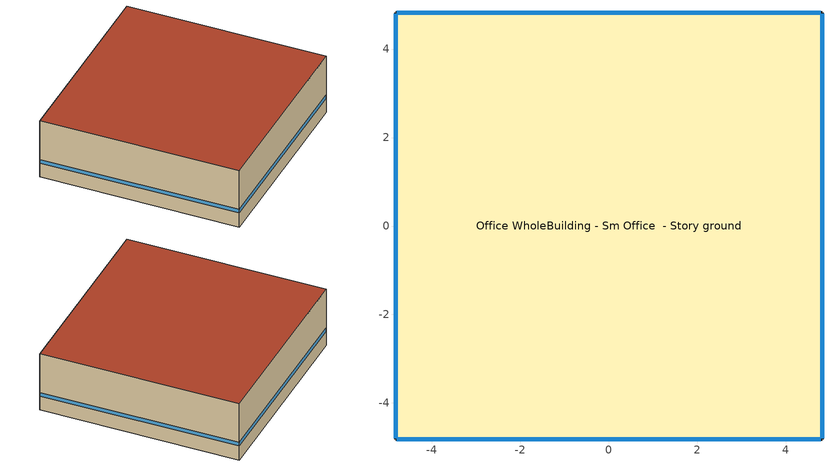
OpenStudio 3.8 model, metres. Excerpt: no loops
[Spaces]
Office WholeBuilding - Sm Office  - Story ground
 floor ground (Foundation F 1.26W/m*K Perim 38.55m Area 92.9m2): -4.82,-4.82 -4.82,4.82 4.82,4.82 4.82,-4.82 z0
 wall outside: -4.82,4.82 -4.82,-4.82 4.82,-4.82 4.82,4.82 -4.82,4.82 z0:3.05
 window (Window U-0.91 SHGC 0.68): -4.82,4.79 -4.82,-4.79 / -4.79,-4.82 4.79,-4.82 / 4.82,-4.79 4.82,4.79 / 4.79,4.82 -4.79,4.82 z0.76:0.95
 roof outside: 4.82,-4.82 4.82,4.82 -4.82,4.82 -4.82,-4.82 z3.05
[Building]
ComStock DOE Ref Pre-1980|SmallOffice: North Axis {deg}=180; Default Construction Set=ComStock DOE Ref Pre-1980 - Office - ASHRAE 169-2013-4A; Default Schedule Set=Building Default Schedule Set; Standards Building Type=Office
[Site]
Cahokia St Louis_IL_USA: Latitude {deg}=38.57; Longitude {deg}=-90.16; Time Zone {hr}=-6; Elevation {m}=126; Terrain=City
[Site:WaterMainsTemperature]
Calculation Method=Correlation; Annual Average Outdoor Air Temperature {C}=13.5517; Maximum Difference In Monthly Average Outdoor Air Temperatures {deltaC}=26.93
[SizingPeriod:DesignDay] Barometric Pressure {Pa}=99820; Rain Indicator=No; Snow Indicator=No; Day of Month=21; Daylight Saving Time Indicator=No; Humidity Condition Type=Wetbulb; Dry-Bulb Temperature Range Modifier Type=DefaultMultipliers
Name | Maximum Dry-Bulb Temperature {C} | Daily Dry-Bulb Temperature Range {deltaC} | Wind Speed {m/s} | Wind Direction {deg} | Month | Day Type | Wetbulb or DewPoint at Maximum Dry-Bulb {C} | Solar Model Indicator | ASHRAE Clear Sky Optical Depth for Beam Irradiance | ASHRAE Clear Sky Optical Depth for Diffuse Irradiance | Sky Clearness
Cahokia St Louis Ann Clg .4% Condns DB=>MWB 1 | 34.1 | 11 | 3.4 | 190 | 7 | SummerDesignDay | 25.1 | ASHRAETau | 0.443 | 2.144
Cahokia St Louis Ann Clg .4% Condns WB=>MDB 1 | 32.4 | 11 | 3.4 | 190 | 7 | SummerDesignDay | 26.7 | ASHRAETau | 0.443 | 2.144
Cahokia St Louis Ann Htg 99.6% Condns DB 1 | -12.7 | 0 | 3.9 | 310 | 1 | WinterDesignDay | -12.7 | ASHRAEClearSky |  |  | 0
Cahokia St Louis August .4% Condns DB=>MCWB 1 | 37.2 | 11.4 | 3.4 | 190 | 8 | SummerDesignDay | 25.2 | ASHRAETau | 0.423 | 2.24
Cahokia St Louis October .4% Condns DB=>MCWB 1 | 31.1 | 12.4 | 3.4 | 190 | 10 | SummerDesignDay | 21.7 | ASHRAETau | 0.349 | 2.503
Cahokia St Louis September .4% Condns DB=>MCWB 1 | 33.8 | 13 | 3.4 | 190 | 9 | SummerDesignDay | 23.1 | ASHRAETau | 0.4 | 2.336
[ClimateZones]
Climate Zone Institution Name 1=ASHRAE; Climate Zone Document Name 1=ANSI/ASHRAE Standard 169; Climate Zone Document Year 1=2006; Climate Zone Value 1=ASHRAE 169-2013-4A
[Site:GroundTemperature:FCfactorMethod]
January Ground Temperature {C}=14.58; February Ground Temperature {C}=3.6; March Ground Temperature {C}=3.5; April Ground Temperature {C}=-1.01; May Ground Temperature {C}=3.44; June Ground Temperature {C}=6.22; July Ground Temperature {C}=9.72; August Ground Temperature {C}=23.45; September Ground Temperature {C}=25.92; October Ground Temperature {C}=25.56; November Ground Temperature {C}=24.91; December Ground Temperature {C}=22.73
[Construction:FfactorGroundFloor]
Foundation F 1.26W/m*K Perim 38.55m Area 92.9m2: F-Factor {W/m-K}=1.26344; Area {m2}=92.90304; PerimeterExposed {m}=38.5545
[DefaultConstructionSet]
ComStock DOE Ref Pre-1980 - Office - ASHRAE 169-2013-4A: Default Exterior Surface Constructions=Default Surface Constructions 1; Default Interior Surface Constructions=Default Surface Constructions 2; Default Ground Contact Surface Constructions=Default Surface Constructions 3; Default Exterior SubSurface Constructions=Default Sub Surface Constructions 1; Default Interior SubSurface Constructions=Default Sub Surface Constructions 2; Interior Partition Construction=Typical Interior Partition
[DefaultSurfaceConstructions]
Name | Floor Construction | Wall Construction | Roof Ceiling Construction
Default Surface Constructions 1 | Typical Insulated Exterior Mass Floor | Typical Insulated Exterior Mass Wall R-5.62 | Typical IEAD Roof R-11.63
Default Surface Constructions 2 | Typical Interior Floor | Typical Interior Wall | Typical Interior Ceiling
Default Surface Constructions 3 | Typical Insulated Carpeted 6in Slab Floor | Typical Insulated Basement Mass Wall
[Construction]
Typical Insulated Exterior Mass Floor: 4 in. Normalweight Concrete Floor, Typical Carpet Pad
Typical Insulated Exterior Mass Wall R-5.62: 1IN Stucco, 8IN CONCRETE HW RefBldg, Typical Insulation R-3.23, 1/2IN Gypsum
Typical IEAD Roof R-11.63: Roof Membrane, Typical Insulation R-10.51, Metal Roof Surface
Typical Interior Floor: 100mm Normalweight concrete floor, CP02 CARPET PAD
Typical Interior Wall: G01 13mm gypsum board, G01 13mm gypsum board
Typical Interior Ceiling: CP02 CARPET PAD, 100mm Normalweight concrete floor
Typical Insulated Carpeted 6in Slab Floor: 6 in. Normalweight Concrete Floor, Typical Carpet Pad
Typical Insulated Basement Mass Wall: 8 in. Concrete Block Basement Wall
Simple Glazing U 1.22 SHGC 0.54: Simple Glazing U 1.22 SHGC 0.54
Typical Insulated Metal Door: F08 Metal surface, Typical Insulation
U 0.88 SHGC 0.16 Sgl Ref-A-L Clr 6mm: REF A CLEAR LO 6MM
Typical Overhead Door: Typical Insulation
Typical Interior Window: Clear 3mm
Typical Interior Door; Typical Interior Partition: G05 25mm wood
InteriorFurnishings: Std Wood 6inch
Window U-0.91 SHGC 0.68: Simple Glazing Single - No LowE - Clear - Wood
[Material:NoMass] Roughness=Smooth; Thermal Absorptance=0.9; Solar Absorptance=0.7
Name | Thermal Resistance {m2-K/W} | Visible Absorptance
Typical Insulation R-3.23 | 0.568747 | 0.7
Typical Carpet Pad; CP02 CARPET PAD | 0.21648 | 0.8
Typical Insulation R-10.51 | 1.85103 | 0.7
Typical Insulation | 0.0282222 | 0.7
[Material] Thermal Absorptance=0.9
Name | Roughness | Thickness {m} | Conductivity {W/m-K} | Density {kg/m3} | Specific Heat {J/kg-K} | Solar Absorptance | Visible Absorptance
4 in. Normalweight Concrete Floor | MediumRough | 0.1016 | 2.31 | 2322 | 832 | 0.7 | 0.7
1IN Stucco | Smooth | 0.0253 | 0.6918 | 1858 | 837 | 0.7 | 0.92
8IN CONCRETE HW RefBldg | Rough | 0.2032 | 1.311 | 2240 | 836.8 | 0.7 | 0.7
1/2IN Gypsum | Smooth | 0.0127 | 0.16 | 784.9 | 830 | 0.4 | 0.4
Roof Membrane | VeryRough | 0.0095 | 0.16 | 1121.29 | 1460 | 0.7 | 0.7
Metal Roof Surface; F08 Metal surface | Smooth | 0.0008 | 45.28 | 7824 | 500 | 0.7 | 0.7
100mm Normalweight concrete floor | MediumRough | 0.1016 | 2.31045 | 2322 | 832.557 | 0.7 | 0.7
G01 13mm gypsum board | Smooth | 0.0127 | 0.160031 | 800.001 | 1090.73 | 0.7 | 0.5
6 in. Normalweight Concrete Floor | MediumRough | 0.1524 | 2.31 | 2322 | 832 | 0.7 | 0.7
8 in. Concrete Block Basement Wall | MediumRough | 0.2032 | 1.326 | 1842 | 912 | 0.7 | 0.7
G05 25mm wood | MediumSmooth | 0.0254 | 0.15 | 608 | 1630 | 0.5 | 0.5
Std Wood 6inch | MediumSmooth | 0.15 | 0.12 | 540 | 1210 | 0.7 | 0.7
[DefaultSubSurfaceConstructions]
Name | Fixed Window Construction | Operable Window Construction | Door Construction | Glass Door Construction | Overhead Door Construction | Tubular Daylight Dome Construction | Tubular Daylight Diffuser Construction
Default Sub Surface Constructions 1 | Simple Glazing U 1.22 SHGC 0.54 | Simple Glazing U 1.22 SHGC 0.54 | Typical Insulated Metal Door | U 0.88 SHGC 0.16 Sgl Ref-A-L Clr 6mm | Typical Overhead Door | Typical Interior Window | Typical Interior Window
Default Sub Surface Constructions 2 | Typical Interior Window | Typical Interior Window | Typical Interior Door
[WindowMaterial:SimpleGlazingSystem]
Name | U-Factor {W/m2-K} | Solar Heat Gain Coefficient | Visible Transmittance
Simple Glazing U 1.22 SHGC 0.54 | 6.92748 | 0.54 | 0.81
Simple Glazing Single - No LowE - Clear - Wood | 5.16722 | 0.683 | 0.723
[WindowMaterial:Glazing] Optical Data Type=SpectralAverage; Infrared Transmittance at Normal Incidence=0; Front Side Infrared Hemispherical Emissivity=0.84; Conductivity {W/m-K}=0.9; Dirt Correction Factor for Solar and Visible Transmittance=1; Solar Diffusing=No
Name | Thickness {m} | Solar Transmittance at Normal Incidence | Front Side Solar Reflectance at Normal Incidence | Back Side Solar Reflectance at Normal Incidence | Visible Transmittance at Normal Incidence | Front Side Visible Reflectance at Normal Incidence | Back Side Visible Reflectance at Normal Incidence | Back Side Infrared Hemispherical Emissivity
REF A CLEAR LO 6MM | 0.006 | 0.066 | 0.341 | 0.493 | 0.08 | 0.41 | 0.37 | 0.4
Clear 3mm | 0.003 | 0.837 | 0.075 | 0.075 | 0.898 | 0.081 | 0.081 | 0.84
[SpaceType]
Office WholeBuilding - Sm Office - ComStock DOE Ref Pre-1980: Default Schedule Set=Office WholeBuilding - Sm Office Schedule Set; Design Specification Outdoor Air Object=Office WholeBuilding - Sm Office Ventilation; Standards Building Type=Office; Standards Space Type=WholeBuilding - Sm Office
[BuildingStory]
Story ground: Nominal Z Coordinate {m}=0; Nominal Floor to Floor Height {m}=3.048
[Space]
Office WholeBuilding - Sm Office  - Story ground: Space Type=Office WholeBuilding - Sm Office - ComStock DOE Ref Pre-1980; Building Story=Story ground; Thermal Zone=Zone Office WholeBuilding - Sm Office  - Story ground
[ThermalZone]
Zone Office WholeBuilding - Sm Office  - Story ground: Multiplier=1; Thermostat=Office WholeBuilding - Sm Office - ComStock DOE Ref Pre-1980 Thermostat; Use Ideal Air Loads=No
[People:Definition]
Office WholeBuilding - Sm Office People Definition: Number of People Calculation Method=People/Area; People per Space Floor Area {person/m2}=0.0538196; Fraction Radiant=0.3
[People]
Office WholeBuilding - Sm Office People: People Definition=Office WholeBuilding - Sm Office People Definition; Space or SpaceType=Office WholeBuilding - Sm Office - ComStock DOE Ref Pre-1980; Work Efficiency Schedule=Work Efficiency Schedule; Clothing Insulation Schedule=Clothing Schedule; Air Velocity Schedule=Air Velocity Schedule; Multiplier=1
[Lights:Definition] Design Level Calculation Method=Watts/Area; Fraction Visible=0.2; Return Air Fraction=0
Name | Watts per Space Floor Area {W/m2} | Fraction Radiant
Office WholeBuilding - Sm Office - ComStock DOE Ref Pre-1980 General Lights Definition | 6.48438 | 0.31
Office WholeBuilding - Sm Office - ComStock DOE Ref Pre-1980 Wall Wash Lights Definition | 6.28133 | 0.125
[ElectricEquipment:Definition]
Office WholeBuilding - Sm Office Elec Equip Definition: Design Level Calculation Method=Watts/Area; Watts per Space Floor Area {W/m2}=10.7639; Fraction Latent=0; Fraction Radiant=0.5; Fraction Lost=0
[ElectricEquipment]
Office WholeBuilding - Sm Office Elec Equip: Electric Equipment Definition=Office WholeBuilding - Sm Office Elec Equip Definition; Space or SpaceType=Office WholeBuilding - Sm Office - ComStock DOE Ref Pre-1980; Schedule=Office BLDG_EQUIP_EndUseData BPR Adjusted
[DesignSpecification:OutdoorAir]
Office WholeBuilding - Sm Office Ventilation: Outdoor Air Method=Sum; Outdoor Air Flow per Person {m3/s-person}=0.00943895
[DefaultScheduleSet]
Name | Number of People Schedule | People Activity Level Schedule | Lighting Schedule | Electric Equipment Schedule | Infiltration Schedule | Hours of Operation Schedule
Office WholeBuilding - Sm Office Schedule Set | Small Office Bldg Occ | Small Office Activity | Office BLDG_LIGHT_EndUseData | Office BLDG_EQUIP_EndUseData | Small Office Infil Quarter On
Building Default Schedule Set |  |  |  |  |  | Building Hours of Operation NonResidential
[Exterior:Lights:Definition]
Name | Design Level {W}
Parking Areas and Drives Def (W/ft^2) | 0.0497494
Building Facades Def (W/ft^2) | 0.25
Main Entries Def (W/ft) | 30
Other Doors Def (W/ft) | 25
[Exterior:Lights] Schedule=Always On Discrete; Control Option=AstronomicalClock
Name | Exterior Lights Definition | Multiplier
Parking Areas and Drives | Parking Areas and Drives Def (W/ft^2) | 1620
Building Facades | Building Facades Def (W/ft^2) | 1264.91
Main Entries | Main Entries Def (W/ft) | 8
Other Doors | Other Doors Def (W/ft) | 0.8
[ThermostatSetpoint:DualSetpoint]
Office WholeBuilding - Sm Office - ComStock DOE Ref Pre-1980 Thermostat: Heating Setpoint Temperature Schedule=Small Office HtgSetp; Cooling Setpoint Temperature Schedule=Small Office ClgSetp
[InternalMass:Definition]
Internal Mass Definition 1: Construction=InteriorFurnishings; Design Level Calculation Method=SurfaceArea/Area; Surface Area per Space Floor Area=2
[InternalMass]
Office WholeBuilding - Sm Office  - Story ground Mass: Internal Mass Definition=Internal Mass Definition 1; Space or SpaceType=Office WholeBuilding - Sm Office  - Story ground; Multiplier=1
[AvailabilityManager:NightCycle]
Availability Manager Night Cycle 1: Applicability Schedule=Always On Discrete; Control Type=CycleOnAny; Thermostat Tolerance {deltaC}=1.9999; Cycling Run Time Control Type=Thermostat; Cycling Run Time {s}=1800
[Lights] Space or SpaceType=Office WholeBuilding - Sm Office - ComStock DOE Ref Pre-1980; Schedule=Office BLDG_LIGHT_EndUseData BPR Adjusted; Fraction Replaceable=1
Name | Lights Definition
Office WholeBuilding - Sm Office - ComStock DOE Ref Pre-1980 General Lighting | Office WholeBuilding - Sm Office - ComStock DOE Ref Pre-1980 General Lights Definition
Office WholeBuilding - Sm Office - ComStock DOE Ref Pre-1980 Wall Wash Lighting | Office WholeBuilding - Sm Office - ComStock DOE Ref Pre-1980 Wall Wash Lights Definition
[SpaceInfiltration:DesignFlowRate] Space or SpaceType=Office WholeBuilding - Sm Office  - Story ground; Design Flow Rate Calculation Method=Flow/ExteriorArea; Flow per Exterior Surface Area {m3/s-m2}=0.000619923; Velocity Term Coefficient=0
Name | Schedule | Constant Term Coefficient | Temperature Term Coefficient | Velocity Squared Term Coefficient
Office WholeBuilding - Sm Office  - Story ground HVAC On Infiltration | Infiltration HVAC On Schedule | 0.0238 | 0.0078 | 0.1159
Office WholeBuilding - Sm Office  - Story ground HVAC Off Infiltration | Infiltration HVAC Off Schedule | 0 | 0.0182 | 0.1187
[Schedule:Ruleset]
Name | Default Day Schedule | Summer Design Day Schedule | Winter Design Day Schedule
Clothing Schedule | Clothing Schedule Default Winter Clothes
Air Velocity Schedule | Air Velocity Schedule Default
Work Efficiency Schedule | Work Efficiency Schedule Default
Small Office Bldg Occ | Small Office Bldg Occ Default | Small Office Bldg Occ Summer Design Day | Small Office Bldg Occ Winter Design Day
Small Office Activity | Small Office Activity Default | Small Office Activity Summer Design Day | Small Office Activity Winter Design Day
Office BLDG_LIGHT_EndUseData | Office BLDG_LIGHT_EndUseData Default | Office BLDG_LIGHT_EndUseData Summer Design Day | Office BLDG_LIGHT_EndUseData Winter Design Day
Office BLDG_EQUIP_EndUseData | Office BLDG_EQUIP_EndUseData Default | Office BLDG_EQUIP_EndUseData Summer Design Day | Office BLDG_EQUIP_EndUseData Winter Design Day
Small Office Infil Quarter On | Small Office Infil Quarter On Default | Small Office Infil Quarter On Summer Design Day | Small Office Infil Quarter On Winter Design Day
Small Office HtgSetp | Small Office HtgSetp Default | Schedule Day 31 | Schedule Day 32
Small Office ClgSetp | Small Office ClgSetp Default | Schedule Day 29 | Schedule Day 30
Building Hours of Operation NonResidential | Building Hours of Operation NonResidential Default | Building Hours of Operation NonResidential Summer Design Day | Building Hours of Operation NonResidential Winter Design Day
Office BLDG_LIGHT_EndUseData BPR Adjusted | Office BLDG_LIGHT_EndUseData Default 1 | Office BLDG_LIGHT_EndUseData Summer Design Day 1 | Office BLDG_LIGHT_EndUseData Winter Design Day 1
Office BLDG_EQUIP_EndUseData BPR Adjusted | Office BLDG_EQUIP_EndUseData Default 1 | Office BLDG_EQUIP_EndUseData Summer Design Day 1 | Office BLDG_EQUIP_EndUseData Winter Design Day 1
Infiltration HVAC On Schedule | 1 Zone VAV Occ Sch Default 3 | 1 Zone VAV Occ Sch Summer Design Day 3 | 1 Zone VAV Occ Sch Winter Design Day 3
Infiltration HVAC Off Schedule | Infiltration HVAC Off Schedule Default Day Schedule | Infiltration HVAC Off Schedule Summer Design Day Schedule 1 | Infiltration HVAC Off Schedule Winter Design Day Schedule 1
[Schedule:Day]
Clothing Schedule Default Winter Clothes; Building Hours of Operation NonResidential Winter Design Day; Building Hours of Operation NonResidential Summer Design Day; 1 Zone VAV Occ Sch Summer Design Day 3; 1 Zone VAV Occ Sch Winter Design Day 3; Infiltration HVAC Off Schedule Schedule Day 0 1: 24, 0, 1
Clothing Schedule Summer Clothes: 24, 0, 0.5
Air Velocity Schedule Default: 24, 0, 0.2
Work Efficiency Schedule Default; Schedule Day 27; Infiltration HVAC Off Schedule Summer Design Day Schedule 1; Infiltration HVAC Off Schedule Winter Design Day Schedule 1: 24, 0, 0
Small Office Bldg Occ Default: No, 0, 15, 0.0121212, 0, 30, 0.0106061, 0, 45, 0.00909091, 1, 0, 0.00757576, 1, 15, 0.00606061, 1, 30, 0.00454545, 1, 45, 0.0030303, 2, 0, 0.00151515, 2, 15, 0, 5, 45, 0, 6, 0, 0.025, 6, 15, 0.05, 6, 30, 0.075, 6, 45, 0.1, 7, 0, 0.125, 7, 15, 0.15, 7, 30, 0.175, 7, 45, 0.2, 8, 0, 0.3875, 8, 15, 0.575, 8, 30, 0.7625, 8, 45, 0.95, 9, 30, 0.95, 9, 45, 0.8375, 10, 0, 0.725, 10, 15, 0.6125, 10, 30, 0.5, 10, 45, 0.6125, 11, 0, 0.725, 11, 15, 0.8375, 11, 30, 0.95, 12, 30, 0.95, 12, 45, 0.7875, 13, 0, 0.625, 13, 15, 0.4625, 13, 30, 0.3, 13, 45, 0.25, 14, 0, 0.2, 14, 15, 0.15, 14, 30, 0.1, 15, 0, 0.1, 15, 15, 0.09375, 15, 30, 0.0875, 15, 45, 0.08125, 16, 0, 0.075, 16, 15, 0.06875, 16, 30, 0.0625, 16, 45, 0.05625, 17, 0, 0.05, 18, 0, 0.05, 18, 15, 0.0484848, 18, 30, 0.0469697, 18, 45, 0.0454545, 19, 0, 0.0439394, 19, 15, 0.0424242, 19, 30, 0.0409091, 19, 45, 0.0393939, 20, 0, 0.0378788, 20, 15, 0.0363636, 20, 30, 0.0348485, 20, 45, 0.0333333, 21, 0, 0.0318182, 21, 15, 0.030303, 21, 30, 0.0287879, 21, 45, 0.0272727, 22, 0, 0.0257576, 22, 15, 0.0242424, 22, 30, 0.0227273, 22, 45, 0.0212121, 23, 0, 0.019697, 23, 15, 0.0181818, 23, 30, 0.0166667, 23, 45, 0.0151515, 24, 0, 0.0136364
Small Office Bldg Occ Sat Day: No, 2, 30, 0, 2, 45, 0.0125, 3, 0, 0.025, 3, 15, 0.0375, 3, 30, 0.05, 3, 45, 0.0625, 4, 0, 0.075, 4, 15, 0.0875, 4, 30, 0.1, 4, 45, 0.113333, 5, 0, 0.126667, 5, 15, 0.14, 5, 30, 0.153333, 5, 45, 0.166667, 6, 0, 0.18, 6, 15, 0.193333, 6, 30, 0.206667, 6, 45, 0.22, 7, 0, 0.233333, 7, 15, 0.246667, 7, 30, 0.26, 7, 45, 0.273333, 8, 0, 0.286667, 8, 15, 0.3, 9, 15, 0.3, 9, 30, 0.2875, 9, 45, 0.275, 10, 0, 0.2625, 10, 15, 0.25, 10, 30, 0.2375, 10, 45, 0.225, 11, 0, 0.2125, 11, 15, 0.2, 11, 30, 0.1875, 11, 45, 0.175, 12, 0, 0.1625, 12, 15, 0.15, 12, 30, 0.1375, 12, 45, 0.125, 13, 0, 0.1125, 13, 15, 0.1, 16, 15, 0.1, 16, 30, 0.09375, 16, 45, 0.0875, 17, 0, 0.08125, 17, 15, 0.075, 17, 30, 0.06875, 17, 45, 0.0625, 18, 0, 0.05625, 18, 15, 0.05, 18, 30, 0.04375, 18, 45, 0.0375, 19, 0, 0.03125, 19, 15, 0.025, 19, 30, 0.01875, 19, 45, 0.0125, 20, 0, 0.00625, 20, 15, 0, 24, 0, 0
Small Office Bldg Occ Summer Design Day: No, 6, 0, 0, 22, 0, 1, 24, 0, 0.05
Small Office Bldg Occ Winter Design Day; Office BLDG_LIGHT_EndUseData Winter Design Day; Office BLDG_EQUIP_EndUseData Winter Design Day; Office BLDG_LIGHT_EndUseData Winter Design Day 1; Office BLDG_EQUIP_EndUseData Winter Design Day 1: No, 24, 0, 0
Small Office Bldg Occ WntrDsn|Sun Day: No, 3, 30, 0, 24, 0, 0
Small Office Activity Default: No, 20, 0, 120, 24, 0, 120
Small Office Activity Winter Design Day; Small Office Activity Summer Design Day; Small Office Activity Default 1: No, 24, 0, 120
Office BLDG_LIGHT_EndUseData Default: No, 0, 15, 0.038379, 0, 30, 0.0376487, 0, 45, 0.0369183, 1, 0, 0.036188, 1, 15, 0.0354577, 1, 30, 0.0347273, 1, 45, 0.033997, 2, 0, 0.034675, 2, 15, 0.035353, 2, 30, 0.036031, 2, 45, 0.036709, 3, 0, 0.0401453, 3, 15, 0.0435815, 3, 30, 0.0470177, 3, 45, 0.050454, 4, 0, 0.0476587, 4, 15, 0.0448635, 4, 30, 0.0420683, 4, 45, 0.039273, 5, 0, 0.0396248, 5, 15, 0.0399765, 5, 30, 0.0403283, 5, 45, 0.04068, 6, 0, 0.0519527, 6, 15, 0.0632255, 6, 30, 0.0744983, 6, 45, 0.085771, 7, 0, 0.111016, 7, 15, 0.136262, 7, 30, 0.161507, 7, 45, 0.186752, 8, 0, 0.275585, 8, 15, 0.364419, 8, 30, 0.453253, 8, 45, 0.542086, 9, 0, 0.599833, 9, 15, 0.657579, 9, 30, 0.715326, 9, 45, 0.773073, 10, 0, 0.796454, 10, 15, 0.819834, 10, 30, 0.843215, 10, 45, 0.805464, 11, 0, 0.792989, 11, 15, 0.780514, 11, 30, 0.768039, 11, 45, 0.737716, 12, 0, 0.707392, 12, 15, 0.677069, 12, 30, 0.646746, 12, 45, 0.56003, 13, 0, 0.473315, 13, 15, 0.386599, 13, 30, 0.299884, 13, 45, 0.258758, 14, 0, 0.217632, 14, 15, 0.176505, 14, 30, 0.135379, 14, 45, 0.124392, 15, 0, 0.113405, 15, 15, 0.102417, 15, 30, 0.09143, 15, 45, 0.090147, 16, 0, 0.088864, 16, 15, 0.087581, 16, 30, 0.086298, 16, 45, 0.0865627, 17, 0, 0.0868275, 17, 15, 0.0870922, 17, 30, 0.087357, 17, 45, 0.0872172, 18, 0, 0.0870775, 18, 15, 0.0869377, 18, 30, 0.086798, 18, 45, 0.0785857, 19, 0, 0.0703735, 19, 15, 0.0621613, 19, 30, 0.053949, 19, 45, 0.0527953, 20, 0, 0.0516415, 20, 15, 0.0504877, 20, 30, 0.049334, 20, 45, 0.0486037, 21, 0, 0.0478733, 21, 15, 0.047143, 21, 30, 0.0464127, 21, 45, 0.0456823, 22, 0, 0.044952, 22, 15, 0.0442217, 22, 30, 0.0434913, 22, 45, 0.042761, 23, 0, 0.0420307, 23, 15, 0.0413003, 23, 30, 0.04057, 23, 45, 0.0398397, 24, 0, 0.0391093
Office BLDG_LIGHT_EndUseData Sat Day: No, 0, 15, 0.00441647, 0, 30, 0.00396646, 0, 45, 0.00351645, 1, 0, 0.00306645, 1, 15, 0.00261644, 1, 30, 0.00216643, 1, 45, 0.00171642, 2, 0, 0.00126642, 2, 15, 0.00155166, 2, 30, 0.00183691, 2, 45, 0.00212215, 3, 0, 0.0024074, 3, 15, 0.00623071, 3, 30, 0.010054, 3, 45, 0.0138773, 4, 0, 0.0177006, 4, 15, 0.015279, 4, 30, 0.0128574, 4, 45, 0.0104357, 5, 0, 0.00801409, 5, 15, 0.011362, 5, 30, 0.0147099, 5, 45, 0.0180578, 6, 0, 0.0214057, 6, 15, 0.0240107, 6, 30, 0.0266157, 6, 45, 0.0292206, 7, 0, 0.0318256, 7, 15, 0.0344306, 7, 30, 0.0370355, 7, 45, 0.0396405, 8, 0, 0.0422455, 8, 15, 0.0448504, 8, 30, 0.0474554, 8, 45, 0.0500604, 9, 0, 0.0599724, 9, 15, 0.0698844, 9, 30, 0.0797964, 9, 45, 0.0897084, 10, 0, 0.00364207, 10, 15, 0.00357704, 10, 30, 0.003512, 10, 45, 0.00344696, 11, 0, 0.00338192, 11, 15, 0.00331689, 11, 30, 0.00325185, 11, 45, 0.0897084, 12, 0, 0.0872987, 12, 15, 0.0848889, 12, 30, 0.0824792, 12, 45, 0.0800694, 13, 0, 0.0779164, 13, 15, 0.0757634, 13, 30, 0.0736104, 13, 45, 0.0714574, 14, 0, 0.0693044, 14, 15, 0.0671514, 14, 30, 0.0649984, 14, 45, 0.0628454, 15, 0, 0.0606924, 15, 15, 0.0585394, 15, 30, 0.0563864, 15, 45, 0.0542334, 16, 0, 0.0531099, 16, 15, 0.0519864, 16, 30, 0.0508629, 16, 45, 0.0497394, 17, 0, 0.0496792, 17, 15, 0.049619, 17, 30, 0.0495588, 17, 45, 0.0494986, 18, 0, 0.0475955, 18, 15, 0.0456923, 18, 30, 0.0437892, 18, 45, 0.041886, 19, 0, 0.0423045, 19, 15, 0.042723, 19, 30, 0.0431415, 19, 45, 0.04356, 20, 0, 0.0431806, 20, 15, 0.0428012, 20, 30, 0.0424217, 20, 45, 0.0420423, 21, 0, 0.0420005, 21, 15, 0.0419588, 21, 30, 0.041917, 21, 45, 0.0418753, 22, 0, 0.0418815, 22, 15, 0.0418877, 22, 30, 0.0418939, 22, 45, 0.0419001, 23, 0, 0.0424903, 23, 15, 0.0430804, 23, 30, 0.0436705, 23, 45, 6.5037e-05, 24, 0, 0
Office BLDG_LIGHT_EndUseData Summer Design Day; Office BLDG_EQUIP_EndUseData Summer Design Day; Small Office Infil Quarter On Sun Day; Office BLDG_LIGHT_EndUseData Summer Design Day 1; Office BLDG_EQUIP_EndUseData Summer Design Day 1: No, 24, 0, 1
Office BLDG_LIGHT_EndUseData Sun Day: No, 0, 15, 0.0635207, 0, 30, 0.0636227, 0, 45, 0.0637246, 1, 0, 0.0638266, 1, 15, 0.063832, 1, 30, 0.0638374, 1, 45, 0.0638428, 2, 0, 0.0638483, 2, 15, 0.0500691, 2, 30, 0.0362899, 2, 45, 0.0225107, 3, 0, 0.00873157, 3, 15, 0.00884646, 3, 30, 0.00896135, 3, 45, 0.00907624, 4, 0, 0.00919113, 4, 15, 0.00813798, 4, 30, 0.00708483, 4, 45, 0.00603168, 5, 0, 0.00497853, 5, 15, 0.00516416, 5, 30, 0.0053498, 5, 45, 0.00553544, 6, 0, 0.00572108, 6, 15, 0.00586096, 6, 30, 0.00600084, 6, 45, 0.00614072, 7, 0, 0.00628061, 7, 15, 0.00471045, 7, 30, 0.0031403, 7, 45, 0.00157015, 8, 0, 0, 8, 15, 0.000344667, 8, 30, 0.000689335, 8, 45, 0.001034, 9, 0, 0.00137867, 9, 15, 0.00264245, 9, 30, 0.00390623, 9, 45, 0.00517001, 10, 0, 0.00643379, 10, 15, 0.0601664, 10, 30, 0.0602515, 10, 45, 0.0603366, 11, 0, 0.0604216, 11, 15, 0.0605067, 11, 30, 0.0605918, 11, 45, 0.0606768, 12, 0, 0.0607619, 12, 15, 0.060847, 12, 30, 0.060932, 12, 45, 0.0610171, 13, 0, 0.0611022, 13, 15, 0.0611873, 13, 30, 0.0612723, 13, 45, 0.0613574, 14, 0, 0.0614425, 14, 15, 0.0615275, 14, 30, 0.0616126, 14, 45, 0.0616977, 15, 0, 0.0617827, 15, 15, 0.0618678, 15, 30, 0.0619529, 15, 45, 0.0620379, 16, 0, 0.062123, 16, 15, 0.0622081, 16, 30, 0.0622931, 16, 45, 0.0623782, 17, 0, 0.0624633, 17, 15, 0.0625484, 17, 30, 0.0626334, 17, 45, 0.0627185, 18, 0, 0.0628036, 18, 15, 0.0628886, 18, 30, 0.0629737, 18, 45, 0.0630588, 19, 0, 0.0631438, 19, 15, 0.0632289, 19, 30, 0.063314, 19, 45, 0.063399, 20, 0, 0.0634841, 20, 15, 0.0555633, 20, 30, 0.0476425, 20, 45, 0.0397217, 21, 0, 0.0318009, 21, 15, 0.0350907, 21, 30, 0.0383804, 21, 45, 0.0416702, 22, 0, 0.0449599, 22, 15, 0.0493234, 22, 30, 0.0536869, 22, 45, 0.0580505, 23, 0, 0.062414, 23, 15, 0.0626652, 23, 30, 0.0629164, 23, 45, 0.0631676, 24, 0, 0.0634188
Office BLDG_EQUIP_EndUseData Default: No, 0, 15, 0.568914, 0, 30, 0.570862, 0, 45, 0.57281, 1, 0, 0.574757, 1, 15, 0.576705, 1, 30, 0.578652, 1, 45, 0.5806, 2, 0, 0.5805, 2, 15, 0.5804, 2, 30, 0.5803, 2, 45, 0.5802, 3, 0, 0.575925, 3, 15, 0.57165, 3, 30, 0.567375, 3, 45, 0.5631, 4, 0, 0.559075, 4, 15, 0.55505, 4, 30, 0.551025, 4, 45, 0.547, 5, 0, 0.544575, 5, 15, 0.54215, 5, 30, 0.539725, 5, 45, 0.5373, 6, 0, 0.537625, 6, 15, 0.53795, 6, 30, 0.538275, 6, 45, 0.5386, 7, 0, 0.55345, 7, 15, 0.5683, 7, 30, 0.58315, 7, 45, 0.598, 8, 0, 0.6198, 8, 15, 0.6416, 8, 30, 0.6634, 8, 45, 0.6852, 9, 0, 0.7091, 9, 15, 0.733, 9, 30, 0.7569, 9, 45, 0.7808, 10, 0, 0.809, 10, 15, 0.8372, 10, 30, 0.8654, 10, 45, 0.8666, 11, 0, 0.8513, 11, 15, 0.836, 11, 30, 0.8207, 11, 45, 0.783075, 12, 0, 0.74545, 12, 15, 0.707825, 12, 30, 0.6702, 12, 45, 0.65385, 13, 0, 0.6375, 13, 15, 0.62115, 13, 30, 0.6048, 13, 45, 0.5951, 14, 0, 0.5854, 14, 15, 0.5757, 14, 30, 0.566, 14, 45, 0.568025, 15, 0, 0.57005, 15, 15, 0.572075, 15, 30, 0.5741, 15, 45, 0.58375, 16, 0, 0.5934, 16, 15, 0.60305, 16, 30, 0.6127, 16, 45, 0.6241, 17, 0, 0.6355, 17, 15, 0.6469, 17, 30, 0.6583, 17, 45, 0.662075, 18, 0, 0.66585, 18, 15, 0.669625, 18, 30, 0.6734, 18, 45, 0.659798, 19, 0, 0.646195, 19, 15, 0.632593, 19, 30, 0.61899, 19, 45, 0.599167, 20, 0, 0.579345, 20, 15, 0.559523, 20, 30, 0.5397, 20, 45, 0.541648, 21, 0, 0.543595, 21, 15, 0.545543, 21, 30, 0.54749, 21, 45, 0.549438, 22, 0, 0.551386, 22, 15, 0.553333, 22, 30, 0.555281, 22, 45, 0.557229, 23, 0, 0.559176, 23, 15, 0.561124, 23, 30, 0.563071, 23, 45, 0.565019, 24, 0, 0.566967
Office BLDG_EQUIP_EndUseData Sat Day: No, 0, 15, 0.574077, 0, 30, 0.574027, 0, 45, 0.573977, 1, 0, 0.573927, 1, 15, 0.573876, 1, 30, 0.573826, 1, 45, 0.573776, 2, 0, 0.573726, 2, 15, 0.573541, 2, 30, 0.573357, 2, 45, 0.573173, 3, 0, 0.572989, 3, 15, 0.572369, 3, 30, 0.571749, 3, 45, 0.571129, 4, 0, 0.57051, 4, 15, 0.568868, 4, 30, 0.567227, 4, 45, 0.565585, 5, 0, 0.563943, 5, 15, 0.557612, 5, 30, 0.55128, 5, 45, 0.544949, 6, 0, 0.538617, 6, 15, 0.536029, 6, 30, 0.53344, 6, 45, 0.530851, 7, 0, 0.528263, 7, 15, 0.525674, 7, 30, 0.523085, 7, 45, 0.520497, 8, 0, 0.517908, 8, 15, 0.515319, 8, 30, 0.512731, 8, 45, 0.510142, 9, 0, 0.508367, 9, 15, 0.506591, 9, 30, 0.504816, 9, 45, 0.50304, 10, 0, 0.504481, 10, 15, 0.505921, 10, 30, 0.507362, 10, 45, 0.508802, 11, 0, 0.511013, 11, 15, 0.513224, 11, 30, 0.515435, 11, 45, 0.517646, 12, 0, 0.519422, 12, 15, 0.521197, 12, 30, 0.522973, 12, 45, 0.524748, 13, 0, 0.525915, 13, 15, 0.527082, 13, 30, 0.528249, 13, 45, 0.529416, 14, 0, 0.530583, 14, 15, 0.53175, 14, 30, 0.532917, 14, 45, 0.534084, 15, 0, 0.535251, 15, 15, 0.536417, 15, 30, 0.537584, 15, 45, 0.538751, 16, 0, 0.538818, 16, 15, 0.538885, 16, 30, 0.538952, 16, 45, 0.539019, 17, 0, 0.538517, 17, 15, 0.538014, 17, 30, 0.537512, 17, 45, 0.537009, 18, 0, 0.538869, 18, 15, 0.540728, 18, 30, 0.542587, 18, 45, 0.544446, 19, 0, 0.54845, 19, 15, 0.552453, 19, 30, 0.556456, 19, 45, 0.560459, 20, 0, 0.56597, 20, 15, 0.571481, 20, 30, 0.576992, 20, 45, 0.582503, 21, 0, 0.588332, 21, 15, 0.594161, 21, 30, 0.59999, 21, 45, 0.605819, 22, 0, 0.610375, 22, 15, 0.614931, 22, 30, 0.619487, 22, 45, 0.624043, 23, 0, 0.625629, 23, 15, 0.627214, 23, 30, 0.6288, 23, 45, 0.577931, 24, 0, 0.577813
Office BLDG_EQUIP_EndUseData Sun Day: No, 0, 15, 0.617479, 0, 30, 0.624419, 0, 45, 0.63136, 1, 0, 0.6383, 1, 15, 0.638158, 1, 30, 0.638016, 1, 45, 0.637874, 2, 0, 0.637732, 2, 15, 0.624584, 2, 30, 0.611437, 2, 45, 0.598289, 3, 0, 0.585141, 3, 15, 0.587319, 3, 30, 0.589497, 3, 45, 0.591675, 4, 0, 0.593853, 4, 15, 0.589806, 4, 30, 0.585759, 4, 45, 0.581712, 5, 0, 0.577665, 5, 15, 0.578801, 5, 30, 0.579937, 5, 45, 0.581073, 6, 0, 0.582209, 6, 15, 0.584801, 6, 30, 0.587392, 6, 45, 0.589984, 7, 0, 0.592575, 7, 15, 0.593995, 7, 30, 0.595415, 7, 45, 0.596835, 8, 0, 0.598255, 8, 15, 0.597031, 8, 30, 0.595806, 8, 45, 0.594581, 9, 0, 0.593356, 9, 15, 0.588688, 9, 30, 0.58402, 9, 45, 0.579351, 10, 0, 0.574683, 10, 15, 0.511055, 10, 30, 0.511045, 10, 45, 0.511034, 11, 0, 0.511023, 11, 15, 0.511013, 11, 30, 0.511002, 11, 45, 0.510991, 12, 0, 0.510981, 12, 15, 0.51097, 12, 30, 0.51096, 12, 45, 0.510949, 13, 0, 0.510938, 13, 15, 0.510928, 13, 30, 0.510917, 13, 45, 0.510906, 14, 0, 0.510896, 14, 15, 0.510885, 14, 30, 0.510874, 14, 45, 0.510864, 15, 0, 0.510853, 15, 15, 0.510842, 15, 30, 0.510832, 15, 45, 0.510821, 16, 0, 0.51081, 16, 15, 0.5108, 16, 30, 0.510789, 16, 45, 0.510778, 17, 0, 0.510768, 17, 15, 0.510757, 17, 30, 0.510747, 17, 45, 0.510736, 18, 0, 0.510725, 18, 15, 0.510715, 18, 30, 0.510704, 18, 45, 0.510693, 19, 0, 0.510683, 19, 15, 0.510672, 19, 30, 0.510661, 19, 45, 0.510651, 20, 0, 0.51064, 20, 15, 0.512912, 20, 30, 0.515184, 20, 45, 0.517456, 21, 0, 0.519728, 21, 15, 0.524645, 21, 30, 0.529562, 21, 45, 0.534479, 22, 0, 0.539395, 22, 15, 0.547845, 22, 30, 0.556294, 22, 45, 0.564743, 23, 0, 0.573192, 23, 15, 0.582529, 23, 30, 0.591865, 23, 45, 0.601202, 24, 0, 0.610539
Small Office Infil Quarter On Default; Small Office Infil Quarter On Summer Design Day: No, 6, 0, 1, 22, 0, 0.25, 24, 0, 1
Small Office Infil Quarter On Winter Design Day; Small Office Infil Quarter On WntrDsn|Sat Day: No, 6, 0, 1, 18, 0, 0.25, 24, 0, 1
Small Office HtgSetp Default: No, 8, 15, 20, 14, 0, 20, 24, 0, 20
Small Office HtgSetp Sat Day: No, 3, 30, 20, 18, 15, 20, 24, 0, 20
Small Office HtgSetp SmrDsn|Sun Day: No, 3, 30, 20, 24, 0, 20
Small Office ClgSetp Default: No, 8, 15, 28.3333, 14, 0, 23.8889, 24, 0, 28.3333
Small Office ClgSetp Sat Day: No, 3, 30, 28.3333, 18, 15, 23.8889, 24, 0, 28.3333
Small Office ClgSetp WntrDsn|Sun Day: No, 3, 30, 28.3333, 24, 0, 28.3333
Building Hours of Operation NonResidential Default: 8, 15, 0, 14, 0, 1, 24, 0, 0
Schedule Day 19; Schedule Day 20: 3, 30, 0, 18, 15, 1, 24, 0, 0
Small Office Activity Default 2: No, 3, 30, 120, 24, 0, 120
Office BLDG_LIGHT_EndUseData Default 1: No, 0, 15, 0.0045661, 0, 30, 0.00380508, 0, 45, 0.00304406, 1, 0, 0.00228305, 1, 15, 0.00152203, 1, 30, 0.000761016, 1, 45, 0, 2, 0, 0.000706484, 2, 15, 0.00141297, 2, 30, 0.00211945, 2, 45, 0.00282594, 3, 0, 0.00640655, 3, 15, 0.00998717, 3, 30, 0.0135678, 3, 45, 0.0171484, 4, 0, 0.0142357, 4, 15, 0.011323, 4, 30, 0.00841034, 4, 45, 0.00549766, 5, 0, 0.00586418, 5, 15, 0.00623071, 5, 30, 0.00659724, 5, 45, 0.00696377, 6, 0, 0.0187101, 6, 15, 0.0304565, 6, 30, 0.0422028, 6, 45, 0.0539491, 7, 0, 0.080255, 7, 15, 0.106561, 7, 30, 0.132867, 7, 45, 0.159173, 8, 0, 0.251738, 8, 15, 0.344304, 8, 30, 0.436869, 8, 45, 0.529435, 9, 0, 0.589608, 9, 15, 0.649781, 9, 30, 0.709953, 9, 45, 0.770126, 10, 0, 0.794489, 10, 15, 0.818852, 10, 30, 0.843215, 10, 45, 0.803878, 11, 0, 0.790879, 11, 15, 0.77788, 11, 30, 0.764881, 11, 45, 0.733283, 12, 0, 0.701686, 12, 15, 0.670089, 12, 30, 0.638492, 12, 45, 0.548133, 13, 0, 0.457775, 13, 15, 0.367416, 13, 30, 0.277057, 13, 45, 0.234203, 14, 0, 0.191349, 14, 15, 0.148495, 14, 30, 0.105641, 14, 45, 0.0941924, 15, 0, 0.0827436, 15, 15, 0.0712947, 15, 30, 0.0598459, 15, 45, 0.058509, 16, 0, 0.0571721, 16, 15, 0.0558352, 16, 30, 0.0544983, 16, 45, 0.0547742, 17, 0, 0.05505, 17, 15, 0.0553259, 17, 30, 0.0556018, 17, 45, 0.0554561, 18, 0, 0.0553105, 18, 15, 0.0551649, 18, 30, 0.0550193, 18, 45, 0.046462, 19, 0, 0.0379048, 19, 15, 0.0293475, 19, 30, 0.0207902, 19, 45, 0.019588, 20, 0, 0.0183858, 20, 15, 0.0171836, 20, 30, 0.0159813, 20, 45, 0.0152203, 21, 0, 0.0144593, 21, 15, 0.0136983, 21, 30, 0.0129373, 21, 45, 0.0121763, 22, 0, 0.0114152, 22, 15, 0.0106542, 22, 30, 0.00989321, 22, 45, 0.00913219, 23, 0, 0.00837118, 23, 15, 0.00761016, 23, 30, 0.00684915, 23, 45, 0.00608813, 24, 0, 0.00532711
Office BLDG_EQUIP_EndUseData Default 1: No, 0, 15, 0.553239, 0, 30, 0.555289, 0, 45, 0.557339, 1, 0, 0.55939, 1, 15, 0.56144, 1, 30, 0.56349, 1, 45, 0.56554, 2, 0, 0.565435, 2, 15, 0.56533, 2, 30, 0.565224, 2, 45, 0.565119, 3, 0, 0.560619, 3, 15, 0.556119, 3, 30, 0.551619, 3, 45, 0.547119, 4, 0, 0.542882, 4, 15, 0.538645, 4, 30, 0.534408, 4, 45, 0.530171, 5, 0, 0.527618, 5, 15, 0.525065, 5, 30, 0.522513, 5, 45, 0.51996, 6, 0, 0.520302, 6, 15, 0.520644, 6, 30, 0.520986, 6, 45, 0.521328, 7, 0, 0.53696, 7, 15, 0.552592, 7, 30, 0.568224, 7, 45, 0.583856, 8, 0, 0.606804, 8, 15, 0.629752, 8, 30, 0.6527, 8, 45, 0.675648, 9, 0, 0.700806, 9, 15, 0.725965, 9, 30, 0.751124, 9, 45, 0.776282, 10, 0, 0.805967, 10, 15, 0.835652, 10, 30, 0.865337, 10, 45, 0.8666, 11, 0, 0.850494, 11, 15, 0.834389, 11, 30, 0.818283, 11, 45, 0.778677, 12, 0, 0.739071, 12, 15, 0.699464, 12, 30, 0.659858, 12, 45, 0.642647, 13, 0, 0.625436, 13, 15, 0.608225, 13, 30, 0.591014, 13, 45, 0.580804, 14, 0, 0.570593, 14, 15, 0.560382, 14, 30, 0.550171, 14, 45, 0.552303, 15, 0, 0.554435, 15, 15, 0.556566, 15, 30, 0.558698, 15, 45, 0.568856, 16, 0, 0.579014, 16, 15, 0.589172, 16, 30, 0.59933, 16, 45, 0.611331, 17, 0, 0.623331, 17, 15, 0.635331, 17, 30, 0.647332, 17, 45, 0.651305, 18, 0, 0.655279, 18, 15, 0.659253, 18, 30, 0.663227, 18, 45, 0.648908, 19, 0, 0.634589, 19, 15, 0.62027, 19, 30, 0.605952, 19, 45, 0.585085, 20, 0, 0.564219, 20, 15, 0.543353, 20, 30, 0.522486, 20, 45, 0.524537, 21, 0, 0.526587, 21, 15, 0.528637, 21, 30, 0.530687, 21, 45, 0.532737, 22, 0, 0.534787, 22, 15, 0.536838, 22, 30, 0.538888, 22, 45, 0.540938, 23, 0, 0.542988, 23, 15, 0.545038, 23, 30, 0.547088, 23, 45, 0.549139, 24, 0, 0.551189
1 Zone VAV Occ Sch Default 3: 7, 0, 0, 14, 0, 1, 24, 0, 0
Schedule Day 28: 5, 0, 0, 12, 0, 1, 24, 0, 0
Infiltration HVAC Off Schedule Default Day Schedule: 7, 0, 1, 14, 0, 0, 24, 0, 1
Infiltration HVAC Off Schedule Schedule Day 2: 5, 0, 1, 12, 0, 0, 24, 0, 1
Schedule Day 29; Schedule Day 30: 24, 0, 23.8889
Schedule Day 31; Schedule Day 32: 24, 0, 20
[Schedule:Rule]
Name | Schedule Ruleset | Rule Order | Day Schedule | Date Specification Type | Start Month | Start Day | End Month | End Day | Apply Saturday | Apply Sunday | Apply Monday | Apply Tuesday | Apply Wednesday | Apply Thursday | Apply Friday
Schedule Rule 1 | Clothing Schedule | 0 | Clothing Schedule Summer Clothes | DateRange | 5 | 1 | 9 | 30
Schedule Rule 2 | Small Office Bldg Occ | 1 | Small Office Bldg Occ Sat Day | DateRange | 1 | 1 | 12 | 31 | Yes
Schedule Rule 3 | Small Office Bldg Occ | 0 | Small Office Bldg Occ WntrDsn|Sun Day | DateRange | 1 | 1 | 12 | 31 |  | Yes
Schedule Rule 5 | Office BLDG_LIGHT_EndUseData | 1 | Office BLDG_LIGHT_EndUseData Sat Day | DateRange | 1 | 1 | 12 | 31 | Yes
Schedule Rule 6 | Office BLDG_LIGHT_EndUseData | 0 | Office BLDG_LIGHT_EndUseData Sun Day | DateRange | 1 | 1 | 12 | 31 |  | Yes
Schedule Rule 8 | Office BLDG_EQUIP_EndUseData | 1 | Office BLDG_EQUIP_EndUseData Sat Day | DateRange | 1 | 1 | 12 | 31 | Yes
Schedule Rule 9 | Office BLDG_EQUIP_EndUseData | 0 | Office BLDG_EQUIP_EndUseData Sun Day | DateRange | 1 | 1 | 12 | 31 |  | Yes
Schedule Rule 10 | Small Office Infil Quarter On | 1 | Small Office Infil Quarter On Sun Day | DateRange | 1 | 1 | 12 | 31 |  | Yes
Schedule Rule 11 | Small Office Infil Quarter On | 0 | Small Office Infil Quarter On WntrDsn|Sat Day | DateRange | 1 | 1 | 12 | 31 | Yes
Schedule Rule 13 | Small Office HtgSetp | 1 | Small Office HtgSetp Sat Day | DateRange | 1 | 1 | 12 | 31 | Yes
Schedule Rule 14 | Small Office HtgSetp | 0 | Small Office HtgSetp SmrDsn|Sun Day | DateRange | 1 | 1 | 12 | 31 |  | Yes
Schedule Rule 15 | Small Office ClgSetp | 1 | Small Office ClgSetp Sat Day | DateRange | 1 | 1 | 12 | 31 | Yes
Schedule Rule 16 | Small Office ClgSetp | 0 | Small Office ClgSetp WntrDsn|Sun Day | DateRange | 1 | 1 | 12 | 31 |  | Yes
Schedule Rule 17 | Building Hours of Operation NonResidential | 1 | Schedule Day 19 | DateRange | 1 | 6 | 12 | 29 | Yes
Schedule Rule 18 | Building Hours of Operation NonResidential | 0 | Schedule Day 20 | DateRange | 1 | 7 | 12 | 30 |  | Yes
Schedule Rule 4 | Small Office Activity | 1 | Small Office Activity Default 1 | DateRange | 1 | 6 | 12 | 29 | Yes
Schedule Rule 7 | Small Office Activity | 0 | Small Office Activity Default 2 | DateRange | 1 | 7 | 12 | 30 |  | Yes
Schedule Rule 24 | Office BLDG_LIGHT_EndUseData BPR Adjusted | 0 | Office BLDG_LIGHT_EndUseData Sun Day | DateRange | 1 | 1 | 12 | 31 |  | Yes
Schedule Rule 25 | Office BLDG_LIGHT_EndUseData BPR Adjusted | 1 | Office BLDG_LIGHT_EndUseData Sat Day | DateRange | 1 | 1 | 12 | 31 | Yes
Schedule Rule 26 | Office BLDG_EQUIP_EndUseData BPR Adjusted | 0 | Office BLDG_EQUIP_EndUseData Sun Day | DateRange | 1 | 1 | 12 | 31 |  | Yes
Schedule Rule 27 | Office BLDG_EQUIP_EndUseData BPR Adjusted | 1 | Office BLDG_EQUIP_EndUseData Sat Day | DateRange | 1 | 1 | 12 | 31 | Yes
Schedule Rule 32 | Infiltration HVAC On Schedule | 0 | Schedule Day 27 | DateRange | 1 | 7 | 12 | 30 |  | Yes
Schedule Rule 33 | Infiltration HVAC On Schedule | 1 | Schedule Day 28 | DateRange | 1 | 6 | 12 | 29 | Yes
Infiltration HVAC Off Schedule Schedule Day 0 Rule | Infiltration HVAC Off Schedule | 1 | Infiltration HVAC Off Schedule Schedule Day 0 1 |  |  |  |  |  | No | Yes | No | No | No | No | No
Infiltration HVAC Off Schedule Schedule Day 1 Rule | Infiltration HVAC Off Schedule | 0 | Infiltration HVAC Off Schedule Schedule Day 2 |  |  |  |  |  | Yes | No | No | No | No | No | No
[Schedule:Constant]
Always On Discrete: Value=1
